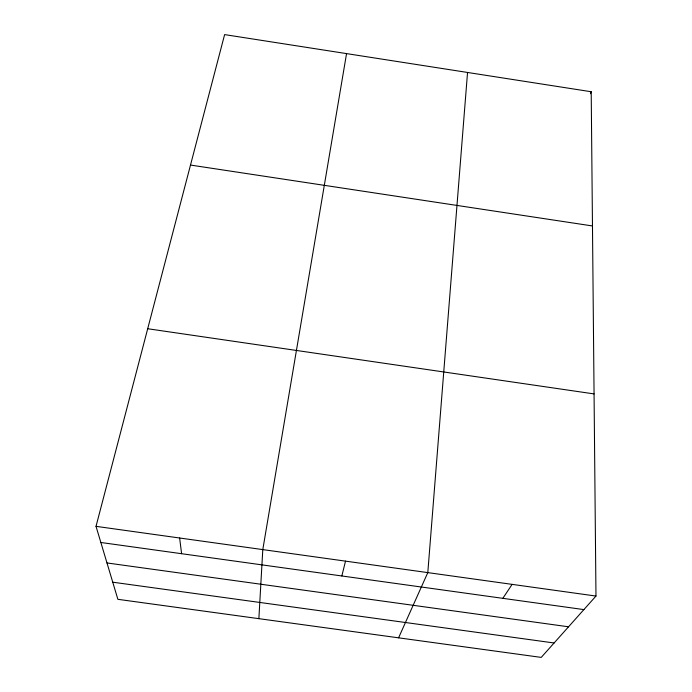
<?xml version="1.0" encoding="UTF-8"?>
<svg xmlns="http://www.w3.org/2000/svg" width="692" height="692" viewBox="0 0 692 692"><rect width="100%" height="100%" fill="white"/><g stroke="black" fill="none" stroke-linecap="round" stroke-linejoin="round"><path stroke-width="1.04" d="M258.869 618.657L262.796 549.595L346.554 53.604M467.541 72.461L427.803 572.604L398.583 637.825M341.839 575.969L345.516 561.134M96.024 526.344L224.615 34.6L591.202 91.733L595.976 596.063L541.231 657.4L117.874 599.315L96.024 526.344L595.976 596.063M590.432 93.705L591.202 91.733M502.833 598.338L512.123 584.368M112.753 582.197L554.093 642.98M100.85 542.485L583.892 609.6M106.983 562.951L568.547 626.796M147.699 328.735L594.065 393.912M190.499 165.059L592.473 225.955M179.635 538.004L181.598 553.704"/></g></svg>
